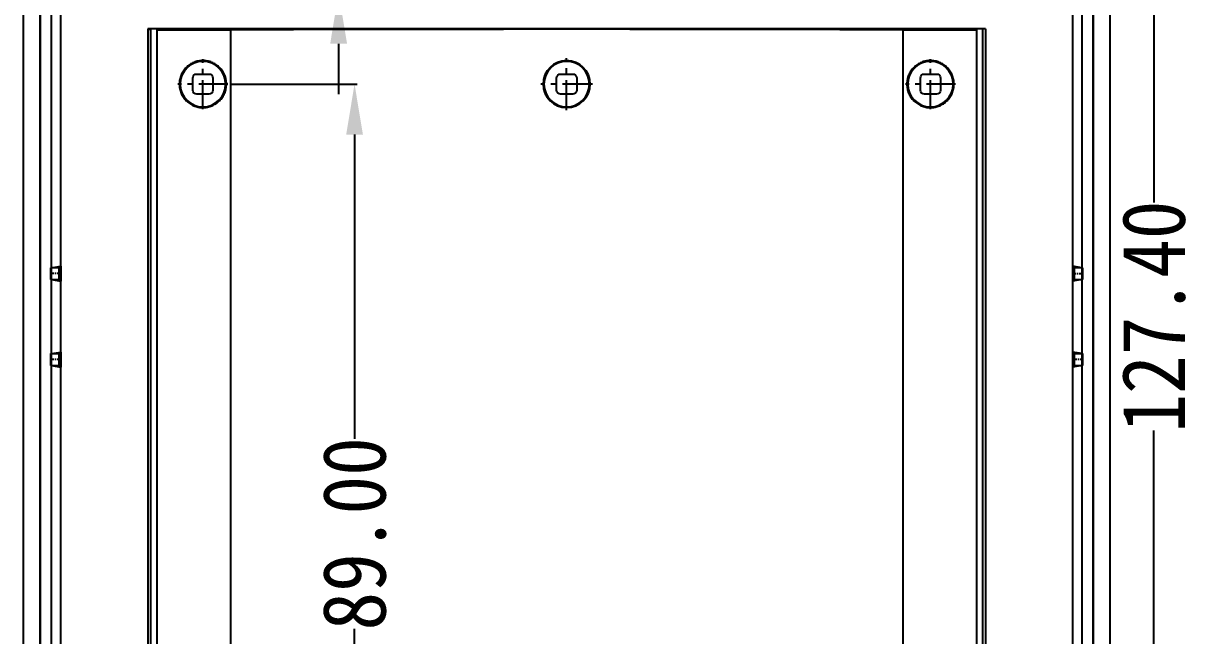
# Model space of a CAD drawing. Header units: millimetres. Extents: x 7899 to 8374, y 2483 to 2813.
# Drawn here: x 8099 to 8215.2, y 2673 to 2733.5 of the extents above; entities that cross this region are included whole.
import ezdxf

# ---------------------------------------------------------------- set-up
doc = ezdxf.new("R2010")
doc.units = ezdxf.units.MM
doc.linetypes.add('CENTER', pattern=[50.8, 31.75, -6.35, 6.35, -6.35])
doc.layers.add('4', color=7, linetype='Continuous')
doc.styles.add('FFS', font='SIMFANG.TTF', dxfattribs={"width": 0.9})
doc.styles.get("Standard").update_dxf_attribs({"font": 'arial.ttf', "width": 0.9})
doc.dimstyles.get("Standard").update_dxf_attribs({"dimtxt": 3, "dimasz": 0.1875, "dimexe": 0.66, "dimexo": 1, "dimgap": 0.09, "dimtad": 0, "dimdsep": 46, "dimtxsty": 'Standard', "dimcen": 0.09, "dimazin": 2, "dimtp": 0.01, "dimtm": 0.01, "dimtfac": 1, "dimtofl": 0, "dimtmove": 0, "dimatfit": 3, "dimfxl": 0, "dimtolj": 1, "dimarcsym": 0})

# ---------------------------------------------------------------- blocks, each defined once
blk = doc.blocks.new('*D110')
at = {"color": 6, "lineweight": -2}
for p, q in [((8119.51, 2727.55), (8132.05, 2727.55)), ((8131.8, 2722.55), (8131.8, 2692.44)), ((8131.8, 2643.55), (8131.8, 2673.65)), ((8119.51, 2638.55), (8132.05, 2638.55))]:
    blk.add_line(p, q, dxfattribs=at)
at = {"color": 6}
for points in [[(8130.97, 2722.55), (8132.63, 2722.55), (8131.8, 2727.55)], [(8130.97, 2643.55), (8132.63, 2643.55), (8131.8, 2638.55)]]:
    blk.add_solid(points, dxfattribs=at)
at = {"layer": 'Defpoints', "color": 0}
for p in [(8119.26, 2727.55), (8131.8, 2727.55), (8119.26, 2638.55)]:
    blk.add_point(p, dxfattribs=at)
at = {"color": 4, "insert": (8131.8, 2683.05), "char_height": 6.25, "attachment_point": 5, "rotation": 90, "style": 'FFS'}
blk.add_mtext('\\A1;89.00', dxfattribs=at)
blk = doc.blocks.new('*D111')
at = {"color": 6, "lineweight": -2}
for p, q in [((8130.22, 2769.55), (8130.22, 2774.55)), ((8119.81, 2764.55), (8130.47, 2764.55)), ((8119.81, 2736.55), (8130.47, 2736.55)), ((8130.22, 2731.55), (8130.22, 2726.55))]:
    blk.add_line(p, q, dxfattribs=at)
at = {"color": 6}
for points in [[(8129.39, 2769.55), (8131.06, 2769.55), (8130.22, 2764.55)], [(8129.39, 2731.55), (8131.06, 2731.55), (8130.22, 2736.55)]]:
    blk.add_solid(points, dxfattribs=at)
at = {"layer": 'Defpoints', "color": 0}
for p in [(8119.56, 2764.55), (8130.22, 2764.55), (8119.56, 2736.55)]:
    blk.add_point(p, dxfattribs=at)
at = {"color": 4, "insert": (8130.22, 2750.55), "char_height": 6.25, "attachment_point": 5, "rotation": 90, "style": 'FFS'}
blk.add_mtext('\\A1;28.00', dxfattribs=at)
blk = doc.blocks.new('*D112')
at = {"color": 6, "lineweight": -2}
for p, q in [((8200.21, 2768.25), (8211.14, 2768.25)), ((8210.89, 2763.25), (8210.89, 2715.83)), ((8210.89, 2645.85), (8210.89, 2693.27)), ((8200.21, 2640.85), (8211.14, 2640.85))]:
    blk.add_line(p, q, dxfattribs=at)
at = {"color": 6}
for points in [[(8210.05, 2763.25), (8211.72, 2763.25), (8210.89, 2768.25)], [(8210.05, 2645.85), (8211.72, 2645.85), (8210.89, 2640.85)]]:
    blk.add_solid(points, dxfattribs=at)
at = {"layer": 'Defpoints', "color": 0}
for p in [(8199.96, 2768.25), (8199.96, 2640.85), (8210.89, 2640.85)]:
    blk.add_point(p, dxfattribs=at)
at = {"color": 4, "insert": (8210.89, 2704.55), "char_height": 6.25, "attachment_point": 5, "rotation": 90, "style": 'FFS'}
blk.add_mtext('\\A1;127.40', dxfattribs=at)
blk = doc.blocks.new('*D113')
at = {"color": 6, "lineweight": -2}
for p, q in [((8201.07, 2778.55), (8219.79, 2778.55)), ((8219.54, 2773.55), (8219.54, 2704.43)), ((8219.54, 2635.55), (8219.54, 2681.88)), ((8201.07, 2630.55), (8219.79, 2630.55))]:
    blk.add_line(p, q, dxfattribs=at)
at = {"color": 6}
for points in [[(8218.7, 2773.55), (8220.37, 2773.55), (8219.54, 2778.55)], [(8218.7, 2635.55), (8220.37, 2635.55), (8219.54, 2630.55)]]:
    blk.add_solid(points, dxfattribs=at)
at = {"layer": 'Defpoints', "color": 0}
for p in [(8200.82, 2778.55), (8219.54, 2778.55), (8200.82, 2630.55)]:
    blk.add_point(p, dxfattribs=at)
at = {"color": 4, "insert": (8219.54, 2693.15), "char_height": 6.25, "attachment_point": 5, "rotation": 90, "style": 'FFS'}
blk.add_mtext('\\A1;148.00', dxfattribs=at)

msp = doc.modelspace()

# ---------------------------------------------------------------- linework, layer by layer
at = {"layer": '4', "color": 7}
for p, q in [((8099.039, 2626.54), (8099.039, 2782.556)), ((8100.643, 2782.549), (8100.643, 2626.547)), ((8100.703, 2782.549), (8100.703, 2626.547)), ((8101.803, 2709.386), (8101.803, 2782.488)), ((8203.775, 2782.488), (8203.775, 2709.386)), ((8204.875, 2626.547), (8204.875, 2782.549)), ((8204.935, 2626.547), (8204.935, 2782.549)), ((8206.539, 2782.556), (8206.539, 2626.54)), ((8102.739, 2709.542), (8102.739, 2777.965)), ((8202.839, 2777.965), (8202.839, 2709.542)), ((8111.334, 2733.022), (8111.334, 2637.967)), ((8111.612, 2732.94), (8111.612, 2638.472)), ((8112.233, 2732.917), (8112.233, 2638.585)), ((8119.525, 2732.917), (8119.525, 2633.578)), ((8186.052, 2732.917), (8186.052, 2633.578)), ((8193.345, 2732.917), (8193.345, 2638.585)), ((8193.966, 2638.472), (8193.966, 2732.94)), ((8194.243, 2733.022), (8194.243, 2637.967)), ((8115.789, 2726.948), (8115.789, 2728.148)), ((8116.189, 2728.548), (8117.389, 2728.548)), ((8117.789, 2728.148), (8117.789, 2726.948)), ((8151.789, 2726.948), (8151.789, 2728.148)), ((8152.189, 2728.548), (8153.389, 2728.548)), ((8153.789, 2728.148), (8153.789, 2726.948)), ((8187.789, 2726.948), (8187.789, 2728.148)), ((8188.189, 2728.548), (8189.389, 2728.548)), ((8189.789, 2728.148), (8189.789, 2726.948)), ((8114.539, 2727.548), (8114.466, 2727.548)), ((8119.039, 2727.548), (8119.117, 2727.548)), ((8150.539, 2727.548), (8150.46, 2727.548)), ((8155.039, 2727.548), (8155.117, 2727.548)), ((8186.539, 2727.548), (8186.461, 2727.548)), ((8191.039, 2727.548), (8191.112, 2727.548)), ((8117.389, 2726.548), (8116.189, 2726.548)), ((8153.389, 2726.548), (8152.189, 2726.548)), ((8189.389, 2726.548), (8188.189, 2726.548)), ((8101.703, 2709.386), (8101.703, 2708.21)), ((8101.803, 2709.386), (8101.703, 2709.386)), ((8101.763, 2709.376), (8101.703, 2709.386)), ((8102.567, 2709.376), (8101.763, 2709.376)), ((8101.763, 2709.376), (8101.763, 2708.22)), ((8101.803, 2709.386), (8102.739, 2709.542)), ((8102.567, 2709.376), (8102.733, 2709.542)), ((8102.567, 2708.22), (8102.567, 2709.376)), ((8102.733, 2709.542), (8102.733, 2708.054)), ((8203.775, 2709.386), (8202.839, 2709.542)), ((8203.011, 2709.376), (8202.845, 2709.542)), ((8202.845, 2709.542), (8202.845, 2708.054)), ((8203.815, 2709.376), (8203.011, 2709.376)), ((8203.011, 2709.376), (8203.011, 2708.22)), ((8203.875, 2709.386), (8203.775, 2709.386)), ((8203.815, 2709.376), (8203.875, 2709.386)), ((8203.815, 2708.22), (8203.815, 2709.376)), ((8203.875, 2708.21), (8203.875, 2709.386)), ((8101.763, 2708.22), (8101.703, 2708.21)), ((8101.703, 2708.21), (8101.803, 2708.21)), ((8101.763, 2708.22), (8102.567, 2708.22)), ((8101.803, 2700.886), (8101.803, 2708.21)), ((8101.803, 2708.21), (8102.739, 2708.054)), ((8102.567, 2708.22), (8102.733, 2708.054)), ((8203.775, 2708.21), (8202.839, 2708.054)), ((8203.011, 2708.22), (8202.845, 2708.054)), ((8203.011, 2708.22), (8203.815, 2708.22)), ((8203.775, 2708.21), (8203.775, 2700.886)), ((8203.775, 2708.21), (8203.875, 2708.21)), ((8203.815, 2708.22), (8203.875, 2708.21)), ((8102.739, 2701.042), (8102.739, 2708.054)), ((8202.839, 2708.054), (8202.839, 2701.042)), ((8101.703, 2700.886), (8101.703, 2699.71)), ((8101.803, 2700.886), (8101.703, 2700.886)), ((8101.763, 2700.876), (8101.703, 2700.886)), ((8101.763, 2700.876), (8101.763, 2699.72)), ((8102.567, 2700.876), (8101.763, 2700.876)), ((8101.803, 2700.886), (8102.739, 2701.042)), ((8102.567, 2700.876), (8102.733, 2701.042)), ((8102.567, 2699.72), (8102.567, 2700.876)), ((8102.733, 2701.042), (8102.733, 2699.554)), ((8203.775, 2700.886), (8202.839, 2701.042)), ((8202.845, 2701.042), (8202.845, 2699.554)), ((8203.011, 2700.876), (8202.845, 2701.042)), ((8203.011, 2700.876), (8203.011, 2699.72)), ((8203.815, 2700.876), (8203.011, 2700.876)), ((8203.875, 2700.886), (8203.775, 2700.886)), ((8203.815, 2700.876), (8203.875, 2700.886)), ((8203.815, 2699.72), (8203.815, 2700.876)), ((8203.875, 2699.71), (8203.875, 2700.886)), ((8101.763, 2699.72), (8101.703, 2699.71)), ((8101.703, 2699.71), (8101.803, 2699.71)), ((8101.763, 2699.72), (8102.567, 2699.72)), ((8101.803, 2626.607), (8101.803, 2699.71)), ((8101.803, 2699.71), (8102.739, 2699.554)), ((8102.567, 2699.72), (8102.733, 2699.554)), ((8102.739, 2631.131), (8102.739, 2699.554)), ((8203.775, 2699.71), (8202.839, 2699.554)), ((8202.839, 2699.554), (8202.839, 2631.131)), ((8203.011, 2699.72), (8202.845, 2699.554)), ((8203.011, 2699.72), (8203.815, 2699.72)), ((8203.775, 2699.71), (8203.775, 2626.607)), ((8203.775, 2699.71), (8203.875, 2699.71)), ((8203.815, 2699.72), (8203.875, 2699.71))]:
    msp.add_line(p, q, dxfattribs=at)
at = {"layer": '4', "color": 1, "linetype": 'CENTER', "ltscale": 0.090006}
for p, q in [((8116.789, 2725.073), (8116.789, 2730.023)), ((8188.789, 2725.073), (8188.789, 2730.023)), ((8119.264, 2727.548), (8114.314, 2727.548)), ((8191.264, 2727.548), (8186.314, 2727.548))]:
    msp.add_line(p, q, dxfattribs=at)
at = {"layer": '4', "color": 1, "linetype": 'CENTER', "ltscale": 0.093142}
for p, q in [((8152.789, 2724.986), (8152.789, 2730.109)), ((8155.35, 2727.548), (8150.227, 2727.548))]:
    msp.add_line(p, q, dxfattribs=at)
at = {"layer": '4', "color": 1, "linetype": 'CENTER', "ltscale": 0.006431}
for p, q in [((8102.567, 2708.798), (8101.763, 2708.798)), ((8203.011, 2708.798), (8203.815, 2708.798)), ((8102.567, 2700.298), (8101.763, 2700.298)), ((8203.815, 2700.298), (8203.011, 2700.298))]:
    msp.add_line(p, q, dxfattribs=at)
at = {"layer": '4', "color": 7}
for centre, radius, start, end in [((8116.789, 2727.548), 2.25, 0, 180), ((8152.789, 2727.548), 2.329, 0, 180), ((8152.789, 2727.548), 2.25, 0, 180), ((8188.789, 2727.548), 2.25, 0, 180), ((8116.789, 2727.548), 2.25, 180, 0), ((8152.789, 2727.548), 2.329, 180, 0), ((8152.789, 2727.548), 2.25, 180, 0), ((8188.789, 2727.548), 2.25, 180, 0)]:
    msp.add_arc(centre, radius, start, end, dxfattribs=at)
at = {"layer": '4', "color": 7, "extrusion": (0, 0, -1)}
for centre, start, end in [((-8116.189, 2728.148), 0, 90), ((-8117.389, 2728.148), 90, 180), ((-8152.189, 2728.148), 0, 90), ((-8153.389, 2728.148), 90, 180), ((-8188.189, 2728.148), 0, 90), ((-8189.389, 2728.148), 90, 180), ((-8117.389, 2726.948), 180, 270), ((-8153.389, 2726.948), 180, 270), ((-8189.389, 2726.948), 180, 270)]:
    msp.add_arc(centre, 0.4, start, end, dxfattribs=at)
at = {"layer": '4', "color": 7, "extrusion": (3.74923e-32, 1.22461e-16, -1)}
for centre in [(-8116.189, 2726.948), (-8152.189, 2726.948), (-8188.189, 2726.948)]:
    msp.add_arc(centre, 0.4, 270, 0, dxfattribs=at)
at = {"layer": '4', "color": 7}
msp.add_ellipse((8152.793, -7722.471), major_axis=(0, 10455.441), ratio=0.99863, start_param=6.2799999, end_param=6.2863715, dxfattribs=at)
for points in [[(8111.334, 2733.022), (8111.427, 2732.995), (8111.519, 2732.967), (8111.612, 2732.94)], [(8194.243, 2733.022), (8180.425, 2733.022), (8152.789, 2733.022), (8125.153, 2733.022), (8111.334, 2733.022)], [(8112.233, 2732.917), (8114.663, 2732.917), (8117.094, 2732.917), (8119.525, 2732.917)], [(8186.052, 2732.917), (8188.484, 2732.917), (8190.915, 2732.917), (8193.345, 2732.917)]]:
    msp.add_open_spline(points, degree=3, dxfattribs=at)
for points in [[(8119.117, 2727.548), (8119.117, 2727.702), (8119.102, 2727.853), (8119.057, 2728.076), (8119.039, 2728.15), (8118.995, 2728.296), (8118.969, 2728.369), (8118.881, 2728.58), (8118.809, 2728.714), (8118.64, 2728.966), (8118.542, 2729.086), (8118.328, 2729.3), (8118.21, 2729.397), (8118.02, 2729.524), (8117.954, 2729.564), (8117.82, 2729.635), (8117.682, 2729.7), (8117.54, 2729.751), (8117.394, 2729.795), (8117.32, 2729.814), (8117.095, 2729.859), (8116.944, 2729.873), (8116.717, 2729.873), (8116.641, 2729.87), (8116.489, 2729.855), (8116.413, 2729.844), (8116.19, 2729.799), (8116.045, 2729.755), (8115.834, 2729.668), (8115.764, 2729.636), (8115.629, 2729.564), (8115.564, 2729.525), (8115.375, 2729.399), (8115.258, 2729.303), (8115.041, 2729.086), (8114.944, 2728.968), (8114.817, 2728.779), (8114.778, 2728.714), (8114.706, 2728.58), (8114.673, 2728.51), (8114.585, 2728.299), (8114.541, 2728.154), (8114.481, 2727.856), (8114.466, 2727.702), (8114.466, 2727.548)], [(8191.112, 2727.548), (8191.112, 2727.702), (8191.097, 2727.853), (8191.052, 2728.076), (8191.034, 2728.15), (8190.989, 2728.296), (8190.963, 2728.369), (8190.876, 2728.58), (8190.804, 2728.714), (8190.635, 2728.966), (8190.537, 2729.086), (8190.322, 2729.3), (8190.205, 2729.397), (8190.015, 2729.524), (8189.949, 2729.563), (8189.814, 2729.635), (8189.677, 2729.7), (8189.535, 2729.751), (8189.389, 2729.795), (8189.315, 2729.814), (8189.09, 2729.859), (8188.939, 2729.873), (8188.712, 2729.873), (8188.636, 2729.87), (8188.484, 2729.855), (8188.408, 2729.844), (8188.185, 2729.799), (8188.04, 2729.756), (8187.829, 2729.669), (8187.759, 2729.636), (8187.624, 2729.564), (8187.559, 2729.525), (8187.37, 2729.399), (8187.253, 2729.303), (8187.035, 2729.086), (8186.939, 2728.968), (8186.812, 2728.78), (8186.773, 2728.714), (8186.701, 2728.58), (8186.668, 2728.51), (8186.58, 2728.299), (8186.536, 2728.154), (8186.476, 2727.856), (8186.461, 2727.702), (8186.461, 2727.548)], [(8114.466, 2727.548), (8114.466, 2727.394), (8114.481, 2727.243), (8114.526, 2727.02), (8114.544, 2726.946), (8114.588, 2726.8), (8114.614, 2726.727), (8114.702, 2726.516), (8114.774, 2726.382), (8114.942, 2726.129), (8115.041, 2726.01), (8115.255, 2725.795), (8115.372, 2725.699), (8115.563, 2725.572), (8115.629, 2725.532), (8115.763, 2725.461), (8115.9, 2725.396), (8116.043, 2725.345), (8116.188, 2725.301), (8116.263, 2725.282), (8116.488, 2725.237), (8116.638, 2725.222), (8116.866, 2725.222), (8116.941, 2725.226), (8117.094, 2725.241), (8117.17, 2725.252), (8117.393, 2725.296), (8117.538, 2725.34), (8117.749, 2725.427), (8117.819, 2725.46), (8117.953, 2725.532), (8118.019, 2725.571), (8118.208, 2725.697), (8118.325, 2725.793), (8118.542, 2726.01), (8118.639, 2726.127), (8118.765, 2726.316), (8118.805, 2726.381), (8118.877, 2726.516), (8118.91, 2726.586), (8118.998, 2726.797), (8119.042, 2726.942), (8119.102, 2727.24), (8119.117, 2727.394), (8119.117, 2727.548)], [(8186.461, 2727.548), (8186.461, 2727.394), (8186.476, 2727.243), (8186.52, 2727.02), (8186.539, 2726.946), (8186.583, 2726.8), (8186.609, 2726.727), (8186.697, 2726.516), (8186.768, 2726.382), (8186.937, 2726.129), (8187.035, 2726.01), (8187.25, 2725.795), (8187.367, 2725.699), (8187.558, 2725.572), (8187.624, 2725.532), (8187.758, 2725.461), (8187.895, 2725.396), (8188.038, 2725.345), (8188.183, 2725.301), (8188.258, 2725.282), (8188.483, 2725.237), (8188.633, 2725.222), (8188.861, 2725.222), (8188.937, 2725.226), (8189.089, 2725.241), (8189.165, 2725.252), (8189.388, 2725.296), (8189.533, 2725.34), (8189.744, 2725.427), (8189.814, 2725.46), (8189.948, 2725.532), (8190.013, 2725.571), (8190.202, 2725.697), (8190.32, 2725.793), (8190.537, 2726.01), (8190.634, 2726.128), (8190.76, 2726.316), (8190.799, 2726.381), (8190.871, 2726.516), (8190.905, 2726.586), (8190.992, 2726.797), (8191.036, 2726.942), (8191.096, 2727.24), (8191.112, 2727.394), (8191.112, 2727.548)]]:
    msp.add_open_spline(points, degree=3, knots=[0, 0, 0, 0, 0.0625, 0.0625, 0.09375, 0.09375, 0.125, 0.125, 0.1875, 0.1875, 0.25, 0.25, 0.3125, 0.3125, 0.34375, 0.34375, 0.375, 0.40625, 0.40625, 0.4375, 0.4375, 0.5, 0.5, 0.53125, 0.53125, 0.5625, 0.5625, 0.625, 0.625, 0.65625, 0.65625, 0.6875, 0.6875, 0.75, 0.75, 0.8125, 0.8125, 0.84375, 0.84375, 0.875, 0.875, 0.9375, 0.9375, 1, 1, 1, 1], dxfattribs=at)

# ---------------------------------------------------------------- dimensions: what is measured, and where the dimension line sits
dim = msp.add_linear_dim(base=(8219.536, 2778.548), p1=(8200.817, 2630.548), p2=(8200.817, 2778.548), angle=270, dimstyle='Standard', override={"dimscale": 2.5, "dimtxt": 2.5, "dimasz": 2, "dimexe": 0.1, "dimexo": 0.1, "dimzin": 0, "dimtxsty": 'FFS', "dimcen": 5.0292, "dimclrd": 6, "dimclre": 6, "dimclrt": 4, "dimtp": 0, "dimtm": 0, "dimtzin": 0})
dim.commit()
dim.dimension.update_dxf_attribs({"geometry": '*D113', "text_midpoint": (8219.536, 2693.154), "dimtype": 160})
for base, p1, p2, picture, middle in [((8130.223, 2764.548), (8119.564, 2736.548), (8119.564, 2764.548), '*D111', (8130.223, 2750.548)), ((8210.888, 2640.848), (8199.964, 2768.248), (8199.964, 2640.848), '*D112', (8210.888, 2704.548)), ((8131.801, 2727.548), (8119.264, 2638.545), (8119.264, 2727.548), '*D110', (8131.801, 2683.047))]:
    dim = msp.add_linear_dim(base=base, p1=p1, p2=p2, angle=270, dimstyle='Standard', override={"dimscale": 2.5, "dimtxt": 2.5, "dimasz": 2, "dimexe": 0.1, "dimexo": 0.1, "dimzin": 0, "dimtxsty": 'FFS', "dimcen": 5.0292, "dimclrd": 6, "dimclre": 6, "dimclrt": 4, "dimtp": 0, "dimtm": 0, "dimtzin": 0})
    dim.commit()
    dim.dimension.update_dxf_attribs({"geometry": picture, "text_midpoint": middle})

doc.saveas('drawing.dxf')
